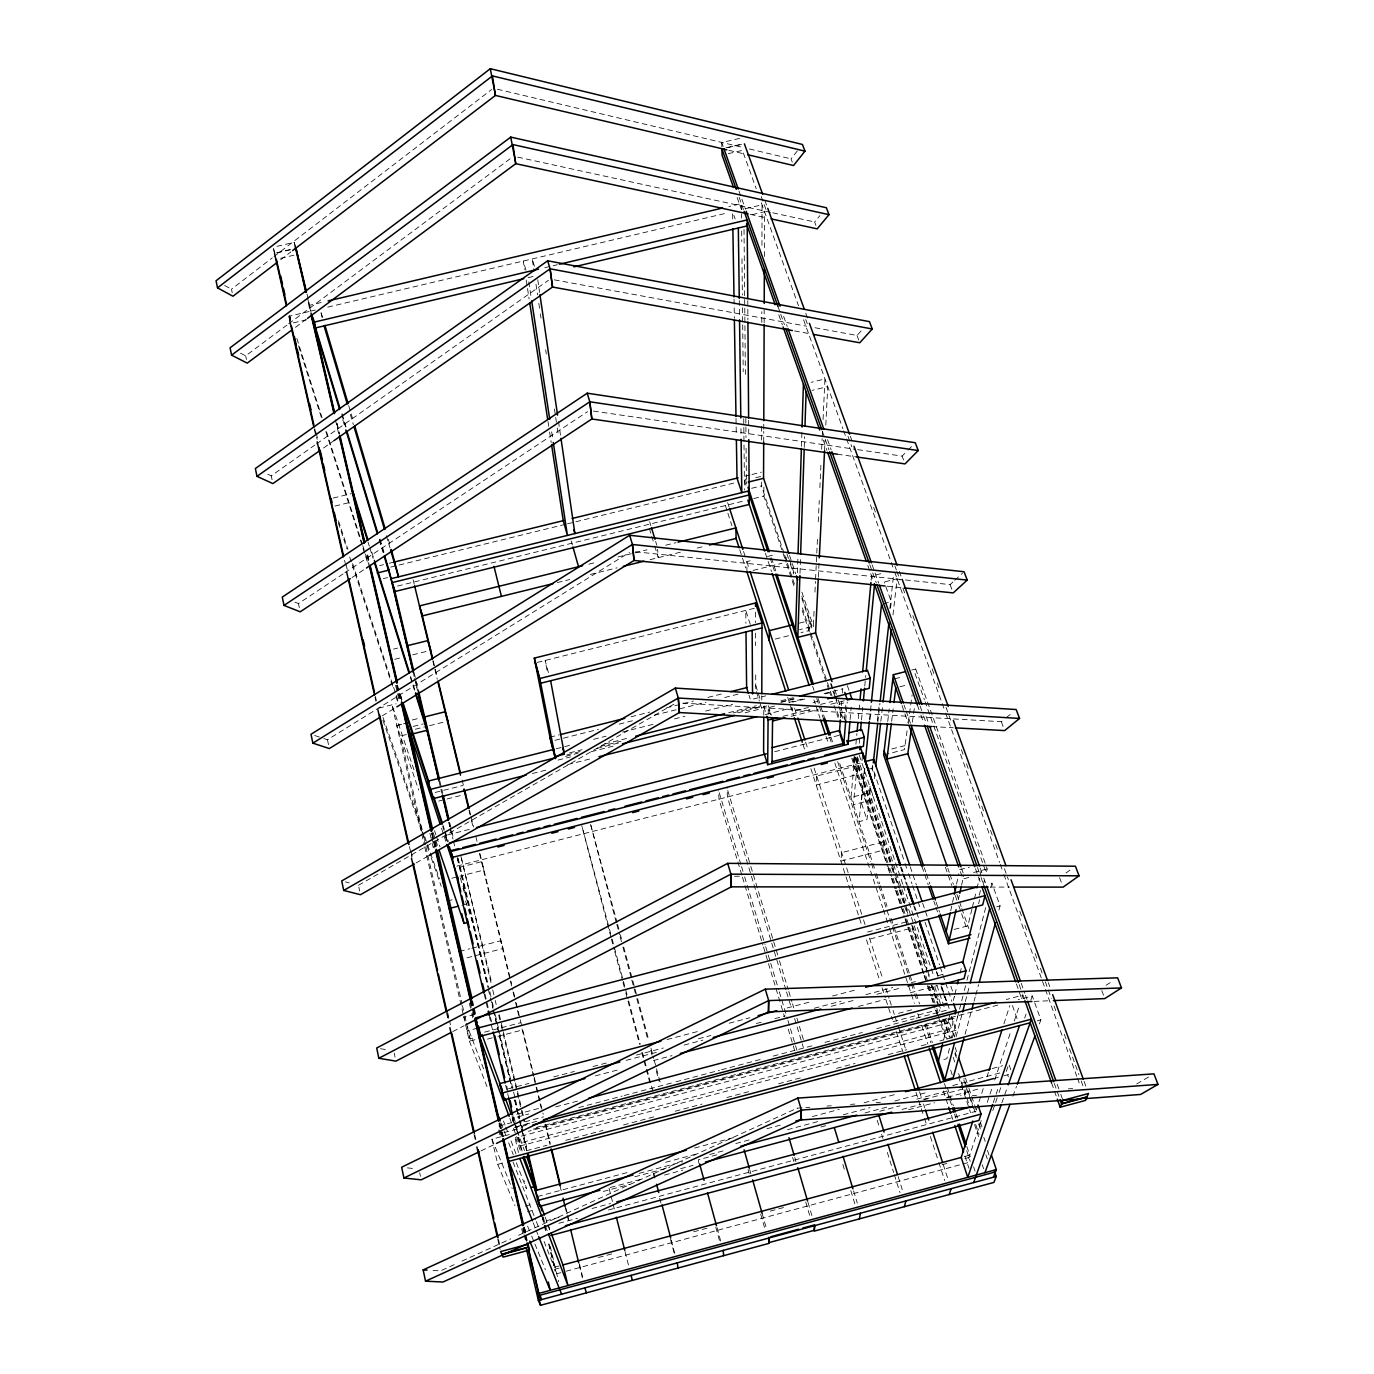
<?xml version="1.0" encoding="UTF-8"?>
<svg xmlns="http://www.w3.org/2000/svg" width="1374" height="1374" viewBox="0 0 1374 1374"><rect width="100%" height="100%" fill="white"/><g stroke="black" fill="none" stroke-linecap="round" stroke-linejoin="round"><path stroke-width="0.75" stroke-dasharray="5 3.75" d="M761.471 482.051L761.454 485.881L783.97 552.983M761.557 440.058L761.591 422.952M761.797 322.409L761.814 311.726M761.952 245.414L762.038 204.778L741.428 209.638L741.359 203.592L728.838 206.547M761.78 700.07L761.78 695.828M763.704 442.067L763.738 431.402M763.755 429.272L763.772 422.883M764.15 322.632L764.184 309.837M764.391 256.509L764.545 211.716L750.101 215.134M784.674 558.239L763.841 496.1L763.875 487.1M763.772 715.287L763.824 706.717L766.812 705.961M768.238 714.154L768.306 705.566L771.364 715.133M786.014 562.241L786.203 553.911M797.435 572.803L797.985 555.646M801.454 446.344L801.987 429.203M799.994 573.302L800.561 556.23M804.254 447.34L804.614 436.657M814.061 611.293L813.356 626.218L799.548 629.67M814.954 592.108L815.452 581.46M815.555 579.33L817.564 536.702M818.251 521.777L819.265 500.462M819.866 487.684L820.965 464.24M821.652 449.315L822.15 438.667M822.253 436.537L822.562 430.131M823.06 419.482L824.95 378.984L811.261 382.298M818.337 577.2L819.179 560.077M824.555 450.844L825.07 440.144M825.808 425.15L827.715 386.609L812.017 390.405M840.51 717.898L841.317 707.507M841.472 705.429L841.781 701.272M842.417 692.96L842.743 688.803M844.684 718.894L846.023 702.234M845.731 720.611L847.226 702.062M850.111 719.495L851.176 707.129M854.233 756.061L853.426 764.786L887.398 866.17M854.731 757.005L850.97 797.452L869.416 792.729L870.12 786.375M855.916 744.227L856.912 733.579M858.286 718.671L859.866 701.633M871.15 580.275L871.545 576.015L881.782 573.456M857.857 758.104L853.374 804.7L871.855 799.96L872.593 793.571M859.282 743.282L859.884 736.928M861.515 719.976L862.735 707.267M864.761 686.09L865.775 675.493M862.494 755.666L861.79 762.656L454.914 866.616M864.538 768.375L859.025 821.686L866.977 819.643L870.755 785.791M869.622 719.323L871.168 704.398M864.83 768.719L861.309 802.656L866.977 819.643M869.897 719.924L870.996 709.31M872.009 769.44L872.473 765.198M877.402 720.732L879.291 703.797M889.854 608.51L893.615 574.641M872.404 770.986L872.868 766.761M877.831 722.329L879.944 703.282M890.558 608.081L891.262 601.726L884.203 582.009M874.293 778.68L875.015 772.308M880.837 721.264L882.778 704.261M892.98 614.934L897.119 578.78L882.743 582.37M887.724 721.436L889.236 708.795M891.623 721.333L893.186 708.761M907.08 730.796L904.436 749.62L885.749 754.395M908.266 722.329L912.113 694.832M911.649 670.065L915.719 669.035L915.067 673.672L924.41 699.83M912.353 722.14L914.775 705.309M950.705 910.91L953.848 896.483M956.544 884.117L958.794 873.795M958.382 899.438L959.31 895.35M961.594 885.131L963.861 875.032M971.899 909.262L967.88 925.853L954.088 929.477M972.397 907.184L973.891 900.966M974.406 898.888L976.416 890.592M976.914 888.531L979.422 878.158M979.92 876.08L981.929 867.784M949.829 1014.682L948.541 1019.903L954.329 1037.061L939.85 1040.908M943.594 1040.101L948.73 1019.25M953.35 1000.495L954.363 996.339L955.72 1000.461M954.878 994.244L956.939 985.914M960.014 973.41L961.92 965.647M979.267 895.281L980.658 889.648M978.597 903.783L979.61 899.678M983.183 885.268L985.227 877.041M915.719 669.035L987.236 868.935L986.257 872.937L925.131 701.856M958.726 1012.329L957.386 1017.55L528.389 1131.3M949.486 1048.379L946.823 1058.701L941.808 1060.041M952.13 1038.057L959.035 1011.212M959.567 1009.151L961.147 1002.951M961.68 1000.89L963.809 992.629M964.342 990.551L966.472 982.307M966.987 980.229L986.103 905.895M990.877 887.312L991.942 883.173L987.803 884.255M954.329 1037.061L956.098 1030.225L951.426 1016.416M956.149 1036.666L962.092 1013.943M965.338 1001.56L969.666 985.055M965.063 1034.296L971.263 1011.522M974.097 1001.165L975.231 997.026M975.798 994.965L978.614 984.608M998.95 910.069L1000.083 905.93L991.942 883.173M966.008 1089.702L964.531 1094.717L960.546 1095.782M983.217 1088.637L975.437 1112.923L963.964 1078.35M987.099 1076.495L988.387 1072.441M1003.93 1023.853L1009.753 1005.648M981.208 1120.617L967.159 1162.885L562.928 1272.084M987.271 1102.343L991.994 1088.139M994.69 1080.016L1010.886 1031.273M1014.252 1021.122L1019.645 1004.875M1021.672 998.778L1022.891 995.12L1006.352 999.499M993.299 1102.48L998.812 1086.302M992.818 1110.604L994.896 1104.576M995.583 1102.566L998.348 1094.511M999.053 1092.502L1001.131 1086.473M1024.66 1018.1L1026.052 1014.064M1030.895 999.997L1032.286 995.961L1018.134 999.722M1001.852 1102.893L1007.52 1086.868M1012.878 1096.315L1016.554 1086.267M1039.379 1023.939L1040.857 1019.92L1032.286 995.961M792.3 162.184L791.046 158.852L797.384 150.848M815.916 225.405L814.627 221.953L819.849 215.649M814.988 327.733L857.033 335.462L862.563 329.313M857.719 449.642L902.117 456.116L906.496 451.651M907.956 450.157L913.796 444.214M905.466 579.948L950.121 584.603L953.212 581.752M954.758 580.326L962.521 573.181M682.723 703.127L1001.337 721.711L1004.634 719.014M1006.283 717.657L1012.878 712.23M232.223 292.714L231.485 289.193L272.292 257.865M273.993 256.56L491.634 89.516M280.708 259.703L290.927 251.889M240.484 353.17L245.671 355.849L286.891 325.123M288.609 323.852L511.884 157.478M295.444 327.321L305.767 319.644M1065.915 873.04L1072.27 868.488M267.707 474.219L271.245 475.833L314.818 445.09M316.57 443.854L548.449 280.279M323.577 447.958L334.071 440.59M294.843 602.121L298.433 603.547L343.053 573.937M344.84 572.752L587.574 411.633M352.087 577.492L364.625 569.214M1106.018 985.33L1112.665 981.053M323.8 738.525L327.459 739.744L629.498 552.434M382.247 715.888L395.025 708.005M1136.693 1084L1148.784 1076.907M358.459 885.285L676.437 702.715M416.082 862.941L427.211 856.586M452.767 1031.599L464.137 1025.691M481.02 1150.897L494.52 1144.37M454.227 1264.647L440.59 1270.864L430.904 1270.332M462.025 1261.092L510.75 1238.85M518.548 1235.295L797.246 1108.148M554.203 1267.292L561.227 1265.402M964.617 1156.53L969.735 1155.139M554.976 1269.25L559.115 1268.133M598.446 1257.519L612.924 1253.603M693.664 1231.808L708.142 1227.892M770.247 1211.129L784.743 1207.231M942.049 1164.757L950.327 1162.524M964.823 1158.608L968.962 1157.492M556.745 1273.767L560.867 1272.65M537.595 1196.514L628.45 1172.228M665.634 1162.284L698.679 1153.456M735.846 1143.511L750.307 1139.647M787.474 1129.703L818.457 1121.424M843.241 1114.795L870.086 1107.633M894.869 1101.003L927.914 1092.158M952.697 1085.546L1002.264 1072.287M639.236 1173.344L682.741 1161.7M709.671 1154.504L726.245 1150.072M865.036 1112.94L889.888 1106.293M916.836 1099.097L947.905 1090.784M993.471 1078.59L1001.766 1076.374M1003.827 1075.825L1012.123 1073.592M525.246 1206.097L533.541 1203.882M634.771 1176.797L669.722 1167.453M716.885 1154.83L698.456 1159.759L699.04 1165.805M820.913 1126.989L829.054 1124.825M879.755 1111.257L899.97 1105.847M924.187 1099.372L962.47 1089.118M610.279 1187.514L641.314 1179.201M680.628 1168.673L693.046 1165.358M902.048 1109.402L920.666 1104.421M947.562 1097.225L978.614 1088.912M527.496 1211.748L535.705 1209.549M603.289 1191.447L629.842 1184.336M664.484 1175.062L682.775 1170.167M908.626 1109.694L934.578 1102.738M558.978 1217.364L546.594 1220.696L547.951 1226.381M592.005 1208.519L610.571 1203.521M558.909 1223.289L577.492 1218.291M608.459 1209.979L975.952 1111.326M956.098 1030.225L520.059 1145.985L517.946 1137.002L953.178 1021.586L951.426 1028.473L520.128 1142.928L517.946 1136.985M526.379 1150.759L547.041 1145.263M565.659 1140.334L602.86 1130.441M623.538 1124.945L654.556 1116.701M675.218 1111.205L702.097 1104.078M726.915 1097.483L749.654 1091.437M778.594 1083.743L801.334 1077.697M836.491 1068.371L855.092 1063.424M888.171 1054.631L906.771 1049.684M921.25 1045.837L929.511 1043.639M509.273 1134.563L491.961 1139.166L497.749 1164.328L505.117 1162.37M1037.301 1020.865L1040.857 1019.92M694.574 1148.046L733.853 1137.552M766.932 1128.724L783.472 1124.31M812.412 1116.564L839.291 1109.385M864.109 1102.772L897.188 1093.927M992.286 1068.525L1002.625 1065.76M595.389 1075.842L620.241 1069.298M653.389 1060.556L672.023 1055.627M858.424 1006.455L885.354 999.362M910.206 992.801L937.12 985.708M516.727 1114.262L539.089 1108.337M898.476 1013.325L912.989 1009.495M513.137 1121.991L512.279 1118.367L528.835 1113.988M555.731 1106.877L580.567 1100.299M498.865 1125.993L510.956 1122.798M893.066 1021.672L936.209 1010.268L937.566 1014.287M524.902 1121.819L543.52 1116.89M578.712 1107.564L622.182 1096.057M624.243 1095.507L673.913 1082.369M675.991 1081.819L719.444 1070.312M721.522 1069.762L760.852 1059.354M773.27 1056.074L814.662 1045.116M825.001 1042.368L862.271 1032.509M876.749 1028.679L914.002 1018.804M916.08 1018.254L949.194 1009.495M529.917 1123.108L515.422 1126.955L518.032 1134.048M531.996 1122.558L538.213 1120.926M514.408 1127.436L528.921 1123.589M526.173 1125.289L515.834 1128.037L514.357 1121.768M503.914 1132.588L522.515 1127.659M536.238 1127.419L998.846 1004.823M533.267 1129.153L954.191 1017.584M667.094 1039.551L698.129 1031.393M729.165 1023.218L749.843 1017.773M787.079 1007.984L811.897 1001.44M832.575 995.995L857.41 989.469M508.26 1088.861L528.938 1083.416M553.739 1076.89L574.401 1071.445M593.018 1066.533L607.48 1062.72M636.42 1055.095L663.298 1048.019M698.439 1038.761L710.839 1035.498M756.318 1023.51L764.579 1021.329M774.919 1018.615L785.258 1015.884M814.198 1008.258L841.06 1001.182M865.878 994.656L892.739 987.562M911.34 982.668L915.479 981.586M938.219 975.592L946.48 973.41M626.132 1060.35L657.219 1052.158M684.166 1045.064L702.818 1040.135M831.304 1006.283L856.174 999.722M876.904 994.261L901.773 987.7M973.599 872.49L987.236 868.935M968.79 877.471L962.968 878.982L959.43 868.9M474.631 1014.493L463.914 1017.275L465.425 1021.277M477.808 1028.096L467.057 1030.912L470.148 1038.95L475.456 1037.559M484.558 1032.149L520.506 1022.737M867.509 932.07L908.266 921.404M463.673 1016.262L469.393 1041.149L480.179 1038.332M487.478 1039.105L495.774 1036.923M497.852 1036.391L522.721 1029.882L533.713 1075.155M908.918 928.841L866.513 939.936L879.463 979.817M996.614 906.84L1000.083 905.93M459.517 951.392L469.805 948.747M471.849 948.215L500.651 940.778L503.004 948.524L466.318 958.004M959.705 869.673L969.374 867.166M447.289 901.035L452.973 899.592M461.922 905.26L468.036 903.68L462.025 885.388M891.743 748.985L905.002 745.601M459.259 867.389L481.484 861.721L483.974 870.034L459.929 876.183M867.698 769.388L872.713 768.118L904.384 861.395M451.926 878.244L457.937 876.698M894.817 678.79L902.924 676.747M532.408 773.528L546.955 769.852M567.754 764.579L592.709 758.276M765.284 714.6L792.317 707.765L792.317 711.56L808.444 707.473M813.099 702.492L821.412 700.397M438.718 801.076L444.918 799.513M446.979 798.981L461.458 795.323M820.553 704.415L832.644 701.358M782.974 716.318L809.99 709.482M830.772 704.227L845.319 700.534M899.85 686.794L905.93 685.248M791.218 716.301L818.183 709.465M838.93 704.209L845.147 702.646M447.495 834.945L470.269 829.14M774.73 751.698L838.93 735.365M549.978 737.203L559.218 734.867M631.044 716.781L649.747 712.076M666.373 707.885L693.389 701.066M707.936 697.408L722.484 693.733M554.941 740.311L598.411 729.354M619.124 724.132L633.603 720.474M654.316 715.253L706.064 702.217M724.699 697.511L739.178 693.853M556.247 748.761L572.855 744.571M593.602 739.332L606.054 736.189M622.645 731.999L653.766 724.15M674.514 718.911L684.887 716.301M705.635 711.062L732.617 704.244M753.364 699.005L765.799 695.862M569.592 752.866L581.975 749.74M604.715 744.004L629.515 737.735M728.701 712.677L756.267 705.704M566.775 754.927L581.322 751.252M600.026 746.529L620.808 741.273M733.063 712.9L760.08 706.081M780.861 700.826L793.348 697.666M565.556 756.387L578.007 753.227M596.677 748.504L619.519 742.75M737.821 712.848L764.786 706.03M781.394 701.822L793.846 698.679M780.741 702.44L795.237 698.765M557.999 760.097L570.485 756.937M591.267 751.681L614.144 745.893M745.12 712.78L761.746 708.589L759.942 702.921M774.489 706.099L768.289 707.662L770.728 715.304M788.968 702.44L803.447 698.782M824.125 693.544L842.726 688.838M435.18 792.454L462.986 785.43M804.821 699.005L792.609 702.08L791.287 698.009M825.156 693.853L833.297 691.792M378.657 708.16L396.176 703.797M412.32 719.976L420.513 717.915M799.359 623.126L809.372 620.619L808.942 630.632L801.008 632.624M396.76 725.489L406.807 722.982L396.777 725.524L418.727 790.119M883.482 603.684L891.262 601.726M413.145 726.451L423.278 723.909M415.309 729.251L427.52 726.193M429.547 725.678L445.811 721.608M775.211 639.082L789.088 635.595M406.326 734.558L400.349 736.052L425.373 844.684M393.582 649.078L397.618 648.081M746.958 571.928L746.855 561.588L753.072 560.042M767.585 556.453L773.802 554.907M394.699 659.314L400.693 657.82M412.698 654.848L426.696 651.362M753.124 570.399L781.909 563.271M537.234 662.423L755.511 607.995M588.914 564.147L597.209 562.086M617.974 556.985L647.034 549.806M665.686 545.22L676.008 542.678M557.277 582.593L569.695 579.519M590.339 574.435L617.098 567.823M650.039 559.699L680.8 552.108M697.168 548.071L705.36 546.045M379.636 565.607L383.535 564.645M389.323 563.237L394.973 561.846M750.067 474.94L744.347 476.331L747.37 485.4M751.973 474.477L761.488 472.141M390.714 567.101L396.949 565.573M399.027 565.058L565.47 524.301M567.548 523.786L573.8 522.257M575.878 521.742L736.086 482.514M755.786 477.688L761.471 476.297M383.415 578.591L387.502 577.595M751.63 488.302L761.831 485.795M397.533 586.063L745.618 500.565M753.725 498.573L763.841 496.1M334.947 506.044L351.143 502.128M333.143 498.075L351.332 493.661M307.621 298.364L310.593 311.125L309.322 305.337L323.938 301.885M309.047 311.537L289.742 316.089L291.03 320.159M315.23 310.077L311.056 311.074L309.322 305.337M327.768 307.123L726.812 213.073M293.315 322.907L308.807 319.249M544.825 267.672L551.077 266.195M553.172 265.714L557.346 264.718M528.148 277.668L534.246 276.226M280.639 258.295L293.967 255.186M728.168 153.716L742.407 150.384L756.232 188.719M276.93 246.341L294.191 242.305L295.376 246.255M721.831 146.709L721.728 142.57L742.2 137.795M276.844 252.679L290.223 249.553M725.953 147.825L742.269 144.012M276.895 252.885L290.275 249.759M728.065 147.55L742.338 144.218M797.109 1108.183L809.921 1107.272M827.011 1106.053L831.27 1105.761M850.506 1104.387L854.765 1104.078M876.131 1102.566L880.408 1102.257M923.122 1099.217L927.381 1098.908M946.617 1097.534L950.877 1097.242M972.242 1095.713L976.519 1095.404M1068.354 1088.861L1072.63 1088.569M1034.09 1001.388L1051.23 1000.701M990.328 887.072L1009.598 887.089M734.403 876.234L742.973 876.269M931.864 726.571L953.281 727.756M887.226 586.2L902.134 587.711M635.458 551.781L903.336 579.725M407.408 1167.866L415.085 1168.707M837.298 454.193L856.346 456.924M593.465 411.084L855.607 449.332M380.495 1048.688L386.18 1049.667M794.516 330.945L811.364 334.002M554.289 279.849L806.572 326.188M750.204 214.361L766.95 217.985M517.672 157.134L770.711 212.369M772.806 212.833L814.627 221.953M728.907 150.316L745.584 154.249M497.388 89.224L741.067 147.001M749.397 148.976L791.046 158.852M345.424 881.902L349.151 882.864M314.646 735.485L321.963 737.924M224.615 285.466L231.485 289.193M497.749 1164.328L514.992 1205.668M524.009 1227.326L525.658 1231.259M491.961 1139.166L512.21 1188.596M527.599 1226.158L530.845 1234.075M531.652 1236.05L534.091 1241.976M534.898 1243.951L545.426 1269.662M533.164 1222.688L537.887 1234.556M503.056 1136.212L501.853 1133.138L502.747 1137.019M513.052 1162.061L535.568 1219.631M536.358 1221.623L539.45 1229.558M544.121 1241.478L553.43 1265.299M469.393 1041.149L487.89 1089.015M500.978 1122.919L505.615 1134.89M508.689 1142.859L513.309 1154.83M516.384 1162.816L526.397 1188.733L524.542 1180.816M466.198 1023.269L484.455 1071.153M503.485 1121.047L505.014 1125.031M505.769 1127.041L508.054 1133.018M511.094 1141.004L516.418 1154.967M542.387 1218.034L544.636 1223.994M545.392 1225.969L547.642 1231.928M857.033 335.462L859.093 340.958M902.117 456.116L903.56 459.998M950.121 584.603L951.976 589.583M1001.337 721.711L1003.329 727.035M1059.577 877.574L1062.428 885.217M1101.793 990.568L1104.043 996.579M515.439 1137.311L521.381 1153.267M545.152 1217.072L549.617 1229.026M509.84 1118.384L512.794 1126.388M513.55 1128.398L522.446 1152.408M512.021 1116.598L513.498 1120.6M514.219 1122.592L524.49 1150.622M512.279 1118.367L514.546 1124.55M764.854 200.312L767.036 206.358M805.765 313.22L808.685 321.276M850.334 436.211L853.254 444.283M899.283 571.309L901.464 577.355M1048.31 982.616L1049.77 986.652M1084.12 1081.424L1086.302 1087.469M761.248 196.499L766.366 210.634M805.748 319.489L807.259 323.68M848.016 436.348L851.794 446.808M873.709 507.384L875.891 513.429M894.886 565.916L896.346 569.952M896.844 571.326L899.987 580.051M902.924 588.124L905.105 594.169M912.868 615.638L915.788 623.71M932.122 668.863L934.32 674.926M937.24 682.998L939.421 689.061M945.999 707.215L951.839 723.377M961.336 749.62L963.518 755.666M966.454 763.738L968.996 770.78M978.133 796.044L981.053 804.116M981.775 806.143L983.973 812.189M990.551 830.36L992.732 836.423M995.652 844.495L997.85 850.54M1004.411 868.712L1008.344 879.566M1019.748 911.099L1021.947 917.162M1024.867 925.234L1027.048 931.297M1035.086 953.504L1037.284 959.55M1040.41 968.206L1042.591 974.252M1045.305 981.757L1051.333 998.434M1054.081 1005.991L1056.263 1012.037M1064.3 1034.244L1066.653 1040.736M1069.556 1048.791L1078.899 1074.623M1081.218 1081.029L1083.399 1087.074M761.333 202.837L798.483 305.698M803.584 319.816L842.932 428.74M843.653 430.749L893.924 569.935M894.646 571.945L944.917 711.131M945.638 713.14L999.551 862.408M1000.272 864.418L1003.192 872.49M1003.913 874.499L1044.704 987.459M1045.442 989.486L1076.752 1076.22M1077.491 1078.229L1080.393 1086.302M721.728 142.57L723.171 146.623M739.006 191.072L745.481 209.26M783.644 316.363L787.233 326.462M827.543 439.611L831.15 449.727M872.181 564.903L874.345 570.966M875.066 572.992L878.656 583.091M926.179 716.455L928.326 722.518M980.16 868.007L983.045 876.097M983.767 878.106L985.914 884.169M1021.191 983.183L1024.798 993.282M1025.519 995.308L1026.945 999.345M1057.19 1084.223L1060.058 1092.296M1060.78 1094.322L1062.944 1100.385M739.109 197.238L743.489 209.552M777.959 306.471L780.106 312.516M780.741 314.32L784.417 324.642M822.391 431.402L824.64 437.705M825.276 439.491L828.951 449.813M869.794 564.645L876.337 583.074M920.048 705.961L923.019 714.308M923.637 716.06L925.887 722.381M977.498 867.458L980.469 875.839M981.088 877.557L983.337 883.911M1019.13 984.557L1022.119 992.938M1022.72 994.656L1024.317 999.121M1054.322 1083.468L1059.457 1097.929M737.151 197.581L741.462 209.707M778.783 314.835L782.373 324.934M823.301 440.161L826.89 450.26M867.801 565.487L873.332 581.065M917.334 704.965L920.202 713.054M920.924 715.064L923.792 723.153M975.471 868.694L981.225 884.873M1016.399 983.921L1022.136 1000.1M1051.574 1082.97L1056.589 1097.122M733.871 215.34L735.142 218.964M1012.466 1005.596L1017.395 1019.594M904.04 705.051L905.466 709.087M906.17 711.114L910.447 723.256M961.731 868.952L963.157 873.005M902.014 705.532L908.386 723.686M383.02 717.503L423.982 834.482M424.686 836.508L439.525 878.862M382.917 720.302L426.284 843.791M427.005 845.817L430.56 855.933M431.264 857.96L441.209 886.299M947.802 868.282L949.194 872.301M949.898 874.311L953.401 884.375M956.922 894.422L961.13 906.496M961.817 908.506L968.842 928.618M945.381 867.166L951.735 885.406M955.274 895.539L958.09 903.645M958.794 905.672L960.907 911.752M961.628 913.779L967.262 929.992M1010.8 1069.796L1008.825 1064.111L1006.386 1071.188L1008.344 1076.838M924.307 867.801L925.681 871.837M926.385 873.847L929.837 883.929M936.072 902.065L939.541 912.13M921.988 866.599L928.257 884.873M933.822 901.121L935.23 905.191M935.917 907.218L938.013 913.315M910.223 866.771L916.424 884.993M922.641 903.216L927.467 917.403M950.894 986.274L953.659 994.381M847.363 685.592L849.287 691.294M905.071 863.422L907.819 871.545M908.506 873.572L911.958 883.705M912.645 885.732L917.454 899.936M918.141 901.962L920.906 910.069M925.028 922.246L939.49 964.823M940.177 966.849L942.238 972.947M942.925 974.973L951.873 1001.337M433.136 832.524L435.197 838.587M435.884 840.613L437.945 846.659M901.636 868.093L903.01 872.129M903.697 874.156L907.115 884.289M914.655 906.548L916.029 910.601M916.698 912.628L918.759 918.691M936.57 971.315L937.927 975.368M942.032 987.511L946.841 1001.68M947.51 1003.707L949.571 1009.787M900.897 866.977L907.149 885.474M936.553 972.397L937.944 976.553M941.345 986.584L944.11 994.759M944.78 996.734L946.171 1000.839M900.726 867.492L902.1 871.545M902.787 873.572L906.205 883.671M913.727 905.913L915.084 909.949M941.07 986.772L942.427 990.826M943.114 992.852L945.844 1000.925M859.231 755.082L902.787 884.203M903.371 885.938L933.53 975.368M936.913 985.398L945.123 1009.753M413.952 769.784L392.002 704.828L424.205 844.752M434.528 830.669L435.884 834.739M436.571 836.766L440.006 846.916M789.552 555.508L791.613 561.605M792.3 563.649L795.718 573.817M801.884 592.108L813.528 626.681M834.739 689.714L837.487 697.855M838.174 699.881L845.01 720.216M857.342 756.834L905.947 901.207M908.678 909.33L910.739 915.445M911.426 917.471L927.862 966.283M934.698 986.601L938.133 996.768M938.803 998.812L941.551 1006.936M945.656 1019.147L951.821 1037.439M955.239 1047.606L956.613 1051.677M965.51 1078.109L968.258 1086.25M968.928 1088.277L977.154 1112.682M980.572 1122.85L981.946 1126.92M789.518 559.682L794.309 573.92M801.832 596.299L812.103 626.819M831.253 683.754L834.671 693.939M835.358 695.965L838.106 704.106M838.775 706.133L842.88 718.344M855.882 756.988L905.14 903.439M905.827 905.466L907.871 911.563M912.662 925.801L927.038 968.515M927.708 970.559L929.769 976.656M933.186 986.824L941.396 1011.23M944.127 1019.371L950.293 1037.679M955.085 1051.917L956.441 1055.988M979.027 1123.108L980.383 1127.178M983.818 1137.346L985.175 1141.416M786.924 553.859L789.655 561.949M790.325 563.975L793.725 574.092M801.884 598.36L812.103 628.76M830.566 683.668L835.306 697.769M835.976 699.761L837.316 703.746M839.995 711.715L842.004 717.675M855.384 757.503L891.898 866.118M892.585 868.145L895.316 876.251M895.985 878.295L899.403 888.428M900.09 890.455L905.535 906.685M906.222 908.712L908.953 916.819M911.649 924.874L929.15 976.897M931.83 984.9L937.892 1002.9M943.337 1019.13L949.468 1037.37M954.93 1053.583L956.287 1057.636M963.775 1079.93L965.149 1083.983M966.506 1088.036L973.256 1108.131M978.666 1124.207L980.692 1130.235M987.442 1150.33L989.469 1156.358M854.903 758.087L890.987 865.448M891.657 867.475L894.388 875.582M895.058 877.608L898.476 887.724M899.146 889.751L907.991 916.08M912.078 928.24L927.055 972.809M931.143 984.952L939.988 1011.281M784.657 555.027L792.163 577.389M792.832 579.416L794.893 585.513M802.399 607.892L829.673 689.216M830.36 691.259L833.091 699.383M837.178 711.595L839.239 717.692M852.876 758.345L889.03 866.118M889.717 868.145L892.447 876.286M893.134 878.312L896.535 888.48M897.222 890.524L902.684 906.788M903.353 908.815L906.084 916.956M906.771 918.983L923.139 967.794M925.87 975.918L928.601 984.059M929.288 986.085L932.688 996.253M933.375 998.28L936.106 1006.421M936.793 1008.447L938.15 1012.518M940.881 1020.659L947.029 1038.95M953.161 1057.259L955.205 1063.356M958.623 1073.523L963.397 1087.744M964.084 1089.788L970.216 1108.079M975.677 1124.344L979.078 1134.512M985.914 1154.847L987.271 1158.917M786.684 564.25L794.773 588.398M802.193 610.52L830.617 695.296M834.018 705.412L838.106 717.623M851.743 758.276L891.365 876.509M892.052 878.518L895.419 888.583M896.088 890.592L901.499 906.703M902.168 908.712L904.865 916.767M905.552 918.777L923.929 973.634M924.616 975.66L927.347 983.801M928.034 985.845L931.435 996.013M932.122 998.056L933.478 1002.127M938.236 1016.296L945.656 1038.418M958.468 1076.615L970.542 1112.665M974.561 1124.619L978.563 1136.573M888.068 868.196L890.799 876.303M891.468 878.329L894.869 888.463M895.556 890.489L904.384 916.853M905.054 918.88L923.414 973.616M924.084 975.643L926.797 983.75M927.484 985.776L930.885 995.91M931.555 997.936L934.955 1008.087M935.642 1010.113L938.356 1018.22M950.653 1070.14L952.56 1075.859M982.255 1164.757L983.578 1168.742M771.415 557.81L776.138 572.065M818.08 698.37L824.847 718.739M830.927 737.065L832.953 743.179M839.72 763.549L872.181 861.326M872.851 863.37L875.564 871.511M876.234 873.555L879.618 883.74M880.305 885.766L887.054 906.136M891.125 918.364L909.382 973.359M910.052 975.403L912.078 981.517M912.765 983.544L915.462 991.702M916.149 993.728L919.532 1003.913M926.282 1024.283L932.379 1042.626M947.253 1087.435L953.35 1105.778M956.046 1113.919L957.403 1117.989M966.867 1146.517L970.25 1156.702M973.634 1166.887L975.025 1171.06M744.399 480.471L746.426 486.585M770.075 557.896L774.816 572.168M812.652 686.261L814.009 690.349M816.706 698.49L823.473 718.86M829.553 737.203L831.579 743.317M837.659 761.66L870.773 861.498M871.459 863.525L874.156 871.683M874.826 873.727L878.209 883.911M878.896 885.938L886.316 908.351M887.003 910.395L889.03 916.51M889.699 918.536L907.956 973.565M908.626 975.592L910.653 981.706M911.323 983.75L914.036 991.891M914.706 993.934L917.403 1002.075M924.839 1024.489L930.919 1042.832M944.436 1083.588L951.873 1106.001M954.586 1114.142L955.926 1118.23M966.746 1150.828L970.267 1161.459M338.296 522.704L347.004 548.982M349.683 557.071L351.692 563.134M352.362 565.143L393.256 688.426M395.935 696.515L397.945 702.578M765.404 553.19L771.467 571.515M813.923 699.83L815.28 703.917M815.95 705.944L820.003 718.173M826.066 736.498L828.762 744.656M834.825 762.982L882.675 907.596M883.362 909.622L888.738 925.921M889.425 927.965L914.363 1003.329M917.729 1013.514L919.069 1017.584M921.765 1025.725L927.845 1044.068M943.337 1090.904L945.364 1097.019M946.033 1099.063L948.06 1105.16M951.426 1115.344L952.783 1119.432M964.909 1156.084L968.962 1168.312M338.502 520.883L347.914 549.308M352.62 563.529L392.947 685.334M393.617 687.361L395.626 693.458M396.313 695.484L398.323 701.582M445.966 837.127L448.13 843.756M441.518 828.213L446.172 842.382M465.528 901.069L472.209 921.301M401.947 699.624L399.971 693.544L401.706 701.015M443.046 825.259L444.369 829.312M445.039 831.339L448.353 841.472M460.29 877.934L466.25 896.174M442.686 826.392L444.025 830.463M444.695 832.507L447.357 840.63M727.636 502.592L729.062 506.937M743.557 551.472L745.532 557.535M746.855 561.588L749.5 569.712M794.567 708.074L797.16 716.077M805.628 742.063L807.586 748.057M814.095 768.049L862.872 917.815M863.525 919.841L866.187 927.982M869.467 938.081L882.555 978.271M885.818 988.301L889.098 998.348M889.751 1000.358L892.361 1008.396M893.014 1010.405L894.337 1014.424M894.989 1016.451L897.634 1024.592M898.304 1026.636L905.603 1049.015M919.515 1091.763L922.16 1099.904M923.483 1103.94L924.822 1107.959M943.199 1164.465L948.489 1180.61M725.386 505.529L727.275 511.351M727.894 513.275L731.913 525.658M739.762 549.806L745.653 567.909M787.697 697.357L793.64 715.648M802.931 744.21L804.906 750.341M810.883 768.701L861.91 925.801M882.056 987.786L885.285 997.764M885.938 999.757L892.413 1019.68M896.346 1031.771L902.907 1051.969M916.011 1092.347L917.987 1098.41M918.639 1100.419L923.895 1116.478M924.513 1118.488L926.488 1124.482M930.353 1136.504L938.202 1160.498M938.82 1162.507L944.694 1180.506M750.256 624.38L745.756 610.417L745.91 623.298M460.96 856.431L491.84 983.423M763.824 706.717L766.263 714.36M755.734 685.368L760.561 700.517M756.335 691.569L759.341 701.015M296.853 338.433L322.048 417.662M326.565 431.883L362.118 543.623M362.77 545.65L369.881 567.994M298.536 345.819L321.293 417.249M325.844 431.539L368.112 564.216M749.002 695.244L750.204 699.04M898.167 1176.625L903.268 1192.838M877.213 1120.274L879.12 1126.302M881.644 1134.34L882.915 1138.359M887.329 1152.425L893.65 1172.52M894.285 1174.53L899.97 1192.615M274.937 253.125L273.082 247.234L274.508 253.503M371.804 552.262L373.728 558.376M410.654 676.54L415.103 690.796M368.009 542.06L369.297 546.165M369.932 548.209L373.127 558.445M410.294 677.124L414.776 691.448M649.644 521.742L650.847 525.675M655.621 541.373L656.824 545.289M853.58 1190.863L857.29 1203.074M649.37 528.406L651.139 534.246M651.74 536.203L654.11 544.001M654.711 545.959L658.266 557.672L657.596 549.342M842.829 1164.396L845.285 1172.469M850.815 1190.623L855.109 1204.74M727.756 790.548L750.187 864.366M750.805 866.427L778.835 958.691M779.47 960.735L788.178 989.435M788.813 991.496L791.922 1001.749M792.54 1003.793L793.794 1007.898M796.903 1018.151L798.775 1024.3M799.393 1026.344L804.374 1042.746M785.911 989.881L727.396 796.989L727.138 788.504M786.529 991.942L791.51 1008.344M794.619 1018.615L803.326 1047.332M342.057 413.763L346.42 428.156M379.98 539.055L384.342 553.43M341.817 414.536L345.544 426.833M379.653 539.398L383.999 553.739M342.761 419.757L345.235 427.898M379.241 539.982L382.951 552.193M719.237 792.729L740.912 864.555M741.531 866.599L744.004 874.809M744.622 876.87L765.06 944.573M765.679 946.634L778.68 989.727M779.298 991.77L787.336 1018.46M787.955 1020.504L797.865 1053.343M741.84 875.135L718.963 799.153L718.619 790.685M742.458 877.196L762.879 944.969M763.497 947.012L765.352 953.178M765.971 955.222L784.52 1016.846M788.229 1029.16L796.285 1055.85M350.318 414.347L353.376 424.635M386.334 535.705L390.01 548.037M321.293 313.049L322.512 317.171M348.687 405.588L353.565 422.024M388.275 539.226L390.714 547.453M534.434 266.316L532.253 258.93L534.125 271.605M794.773 1157.475L795.975 1161.562M807.998 1202.405L812.412 1217.416M792.643 1157.492L793.828 1161.528M805.731 1202.044L810.488 1218.24M525.984 270.283L523.288 261.043L524.576 269.493M571.24 540.995L572.357 544.946M749.689 1169.583L750.857 1173.688M762.123 1213.362L766.194 1227.721M748.04 1169.446L749.208 1173.516M760.732 1214.187L765.335 1230.451M717.056 1227.738L720.989 1242.148M715.785 1227.085L719.684 1241.375M590.906 825.482L617.029 922.349M617.596 924.41L619.811 932.654M620.378 934.715L621.477 938.837M623.71 947.081L637.055 996.545M637.605 998.606L648.717 1039.843M650.95 1048.087L653.732 1058.392M654.282 1060.453L655.948 1066.636M656.514 1068.697L660.963 1085.185M616.239 922.401L590.356 823.421M616.806 924.462L619.588 934.767M620.138 936.828L622.353 945.072M622.92 947.15L631.25 978.082M631.817 980.143L636.265 996.648M636.815 998.709L647.927 1039.946M650.709 1050.268L652.942 1058.512M656.274 1070.896L659.056 1081.201M548.432 672.625L545.152 660.447L547.505 672.848M582.318 827.663L611.567 936.999M612.117 939.06L628.124 998.881M628.674 1000.942L640.267 1044.274M642.482 1052.518L652.976 1091.712M610.863 937.034L581.752 825.602M611.413 939.095L614.178 949.417M614.728 951.478L622.456 980.366M623.006 982.444L625.222 990.688M625.771 992.749L639.58 1044.36M641.778 1052.621L650.057 1083.571M654.934 1178.05L653.303 1171.833L654.316 1177.793M671.268 1240.104L675.063 1254.582M659.709 1198.3L661.323 1204.448M670.495 1239.314L674.273 1253.672M609.026 1188.115L614.315 1208.88M625.033 1251.594L628.708 1265.986M433.222 660.774L437.258 677.416M462.145 780.054L463.622 786.151M469.564 810.66L470.561 814.748M471.059 816.809L473.532 827.045M476.022 837.281L477.018 841.369M479.99 853.666L511.592 983.99M513.618 992.32L515.645 1000.667M516.143 1002.762L521.708 1025.708M534.211 1077.216L536.203 1085.443M536.702 1087.504L543.194 1114.262M545.718 1124.688L550.27 1143.46M565.933 1208.055L568.939 1220.473M579.467 1263.891L582.988 1278.37M413.145 579.811L414.244 584.293M432.81 660.928L437.258 679.22M468.981 810.162L470.99 818.423M471.488 820.484L473.48 828.728M479.474 853.46L512.571 989.95M513.069 992.011L515.044 1000.203M515.542 1002.247L517.036 1008.396M517.534 1010.457L519.527 1018.649M522.017 1028.971L533.593 1076.684M534.091 1078.762L539.621 1101.587M540.119 1103.648L541.133 1107.805M545.117 1124.241L550.098 1144.782M560.042 1185.848L561.537 1192.014M565.058 1206.561L568.596 1221.16M579.227 1264.956L582.25 1277.476M499.294 1014.733L521.656 1108.663M522.154 1110.759L524.645 1121.201M461.458 858.527L492.236 987.889M492.734 989.984L494.726 998.331M495.224 1000.409L496.203 1004.583M498.693 1015.025L500.686 1023.355M501.184 1025.451L502.661 1031.702M503.159 1033.798L524.009 1121.424M548.587 1226.055L549.48 1229.816M414.124 672.59L415.618 678.859M416.099 680.937L418.589 691.362M439.852 781.067L441.346 787.319M441.844 789.397L442.823 793.571M449.762 822.786L453.214 837.384M458.16 858.235L489.333 989.641M489.831 991.736L491.806 1000.083M492.304 1002.161L493.3 1006.335M495.275 1014.682L511.111 1081.424M511.609 1083.519L515.078 1098.118M515.559 1100.196L518.032 1110.621M518.53 1112.717L521.004 1123.142M521.502 1125.237L522.979 1131.489M523.477 1133.567L527.444 1150.261M543.28 1217.003L545.753 1227.429M550.201 1246.201L558.617 1281.667M415.841 682.414L417.833 690.761M449.006 822.27L450.002 826.444M450.483 828.522L452.956 838.964M453.454 841.06L454.949 847.311M457.422 857.754L487.598 985.072M492.064 1003.862L493.043 1008.035M493.541 1010.13L511.849 1087.366M514.821 1099.887L519.269 1118.676M519.767 1120.755L526.706 1149.986M542.541 1216.78L545.993 1231.379M548.965 1243.917L555.405 1271.053M413.162 672.229L414.158 676.403M414.656 678.481L417.627 691.019M438.89 780.758L441.861 793.279M448.783 822.511L449.779 826.684M450.277 828.762L452.252 837.11M457.198 857.994L487.873 987.391M488.354 989.486L489.848 995.738M490.346 997.833L492.819 1008.258M493.318 1010.354L511.609 1087.573M514.58 1100.093L519.029 1118.883M519.527 1120.978L526.448 1150.193M542.283 1216.986L545.753 1231.585M548.707 1244.105L555.148 1271.242M484.988 994.072L489.917 1014.957M490.415 1017.052L492.39 1025.399M506.697 1085.992L508.174 1092.261M514.082 1117.337L515.559 1123.606M516.057 1125.684L517.053 1129.875M518.874 1137.603L522.24 1151.859M484.301 994.381L488.835 1014.167M489.316 1016.245L492.768 1030.878M505.58 1085.185L508.449 1096.744M512.88 1115.499L513.945 1120.686M445.416 835.478L446.825 841.489M320.966 312.705L322.289 318.356M515.319 1139.132L518.496 1152.649M435.575 842.09L436.554 846.264M472.519 1000.701L475.919 1015.3M400.246 693.75L401.706 700.019M434.768 842.09L436.228 848.359M471.729 1000.89L475.129 1015.523M500.411 1124.172L503.331 1136.71M524.713 1228.648L525.692 1232.822M307.003 293.95L308.446 300.219M308.944 302.297L310.885 310.661M337.111 423.381L339.533 433.823M367.7 554.89L369.159 561.159M432.295 832.541L433.755 838.793M434.253 840.888L436.193 849.235M471.488 1000.942L474.889 1015.558M499.81 1122.695L503.21 1137.311M524.095 1227.085L527.496 1241.684M336.785 423.759L339.258 434.442M367.39 555.405L369.4 564.01M397.584 685.231L401.414 701.685M431.9 833.279L435.489 848.239M470.904 1000.512L474.202 1015.197M499.586 1123.795L502.386 1136.47M523.872 1228.287L526.706 1241.014M294.191 242.305L295.152 246.478M308.257 302.847L310.198 311.211M335.428 419.774L338.828 434.39M366.978 555.474L368.919 563.821M397.086 685.076L400.95 701.616M431.522 833.159L434.991 848.17M470.475 1000.804L474.236 1016.88M498.985 1123.365L502.386 1137.981M523.254 1227.755L526.637 1242.371M396.519 685.351L397.962 691.62M398.443 693.715L399.903 699.967M431.883 837.642L434.27 847.913M470.166 1002.47L472.072 1010.646M472.553 1012.672L473.498 1016.76M499.81 1130.081L501.235 1136.212M522.67 1228.476L523.631 1232.633M524.112 1234.711L525.572 1240.928M395.575 685.283L399.37 701.616M429.907 833.228L431.831 841.506M432.312 843.584L433.274 847.724M469.393 1003.364L471.299 1011.59M471.78 1013.651L472.742 1017.773M498.779 1129.943L500.205 1136.143M521.708 1228.803L523.614 1236.995M425.854 846.779L461.956 1003.449M462.437 1005.528L464.36 1013.892M464.841 1015.987L466.765 1024.334M467.246 1026.43L470.148 1038.95M424.686 846.848L463.193 1014.184M289.639 315.677L291.391 323.354M316.209 432.827L317.634 439.113M346.093 564.628L347.519 570.914M411.101 851.245L412.526 857.531M447.632 1012.346L450.483 1024.901M289.158 315.814L290.154 320.228M314.732 428.671L317.154 439.354M344.565 560.334L345.99 566.62M375.428 696.463L376.373 700.637M409.469 846.659L411.891 857.393M447.357 1013.857L448.371 1018.34M474.837 1135.079L475.851 1139.578M498.522 1239.571L500.016 1246.166M288.729 316.278L289.674 320.468M314.32 429.272L315.745 435.541M374.982 697.099L375.926 701.29M446.55 1013.05L447.976 1019.336M474.047 1134.409L475.456 1140.695M497.732 1239.039L500.102 1249.498M245.671 355.849L246.444 359.49M271.245 475.833L272.069 479.715M298.433 603.547L299.326 607.686M327.459 739.744L328.575 745.034M358.854 887.175L359.662 890.936M394.183 1053.016L395.042 1057.087M419.671 1172.692L420.444 1176.264M526.208 280.038L527.187 286.376M527.513 288.488L529.127 299.034M547.986 421.457L549.274 429.907M549.6 432.02L551.232 442.565M528.784 281.893L531.36 298.793M551.661 431.9L552.949 440.35M537.766 279.781L539.621 292.473M558.497 421.492L560.661 436.297M535.997 284.298L537.56 294.86M538.814 303.31L540.068 311.761M540.377 313.873L540.995 318.098M545.684 349.803L546.32 354.028M554.443 408.954L555.371 415.309M555.697 417.421L556.934 425.871M557.26 427.984L558.497 436.434M732.634 213.846L732.737 220.235M734.042 299.103L734.351 318.287M736.017 418.452L736.121 424.841M736.155 426.988L736.292 435.506M739.281 300.562L739.504 317.634M740.964 428.619L741.067 437.155M741.479 213.897L741.531 218.157M741.668 230.969L741.788 241.635M741.977 258.707L742.372 294.981M742.51 307.776L742.664 322.718M742.699 324.848L743.214 371.787M743.729 418.727L744.502 490.037M744.021 229.458L745.395 375.291M745.807 418.194L745.996 437.499M746.082 448.216L746.408 482.532M747.765 300.683L747.817 307.089M747.834 309.236L747.903 319.919M748.641 420.324L748.778 437.413M755.528 612.169L755.563 622.628M755.58 633.088L755.614 645.625M755.7 674.909L755.734 689.679M816.688 776.035L816.19 785.035L857.187 774.541L858.063 765.473L816.688 776.035M841.644 852.653L840.905 861.12L882.589 850.334L883.722 841.781L841.644 852.653"/><path stroke-width="1.5" d="M761.797 693.698L761.986 622.972L755.511 602.997L534.314 658.112L550.802 741.342L555.405 758.688M788.865 553.482L763.549 478.238L763.704 442.067M763.789 420.736L764.133 324.762M764.219 303.431L764.339 269.304M763.772 717.434L763.601 751.733L767.688 764.7L847.998 744.244L849.939 721.556M767.688 764.7L768.083 720.096L766.864 716.266M769.251 640.576L769.337 630.632L791.355 625.136M479.097 1151.824L421.2 1179.819L403.922 1178.016L401.655 1167.23L765.284 989.177L768.684 1000.598L768.547 1011.848L496.461 1143.426M771.999 763.601L772.583 718.963M768.908 1237.253L768.805 1242.663L814.061 1230.4L814.61 1224.869L802.691 1228.098M769.114 1237.974L769.011 1243.367L540.514 1305.3L538.35 1300.474L526.465 1249.275M765.284 989.177L1117.646 977.841L1121.476 987.923L768.684 1000.598L768.409 1011.882L1031.943 1001.474M795.598 630.666L797.298 577.08M798.054 553.516L801.386 448.491M802.055 427.056L803.429 384.205M799.908 575.431L797.813 637.347L815.606 632.899L818.234 579.347M800.63 554.083L804.185 449.47M804.975 425.992L806.126 391.83M819.299 557.93L824.555 450.844M797.813 1098.084L801.386 1110.055L800.767 1119.982L442.96 1282.028L425.528 1281.186L423.158 1269.902L797.813 1098.084L1153.971 1073.867L1157.956 1084.412L1140.609 1094.46L1085.013 1098.65M1157.956 1084.412L801.386 1110.055L800.63 1120.016L1080.737 1098.96M839.411 732.462L840.356 719.993M845.731 720.611L843.705 745.326L840.029 734.3M857.101 731.449L857.891 722.93M860.072 699.521L861.069 688.872M862.649 671.834L870.944 582.404M860.502 730.573L861.309 722.089M863.336 700.912L864.555 688.202M866.187 671.268L874.534 584.414M859.746 749.809L860.09 746.305L900.314 865.225M814.816 1225.591L814.267 1231.104L993.934 1182.413L996.236 1176.453L994.209 1170.425M452.355 858.956L451.891 857.513L862.614 752.712L900.056 865.483M849.287 732.737L861.704 729.577L864.332 737.288L863.422 746.305L450.002 851.708L447.838 845.13M772.033 694.299L867.475 670.203L870.257 678.241L869.244 688.288L827.663 698.816M865.208 761.986L869.399 721.47M871.391 702.269L881.541 604.165M873.297 762.879L877.591 724.442M880.184 701.169L888.909 622.886M875.736 765.919L880.597 723.394M883.035 702.131L891.279 629.824M887.467 723.531L883.671 754.927L921.988 866.599M890.009 702.475L893.358 674.686L905.552 671.611M891.365 723.428L886.951 759.015L907.819 753.691L911.46 728.443M893.976 702.475L895.796 687.824M859.403 1218.875L860.399 1213.242M946.205 931.538L950.241 912.989M954.295 894.422L956.098 886.178M970.096 938.099L948.455 943.766L956.098 909.674M959.773 893.306L961.147 887.175M938.459 1060.934L942.564 1044.257M957.455 983.836L958.485 979.662M962.59 962.985L976.45 906.72M904.401 1206.681L905.827 1200.945M955.085 1014.046L955.978 1010.508L953.608 1003.535M865.672 987.288L962.899 961.697L966.025 970.765L964.05 978.597L941.276 984.608M954.518 1042.849L944.797 1080.016L953.195 1077.766L963.93 1038.435M962.642 1011.882L964.788 1003.621M970.199 982.977L989.675 908.661M971.83 1009.443L973.531 1003.243M979.181 982.53L995.566 922.504M949.211 1194.521L951.117 1188.682M972.844 1121.012L961.199 1157.458L967.76 1177.346L992.595 1104.507M989.04 1070.415L1001.99 1029.933M977.979 1104.971L981.053 1114.091L978.992 1120.377L550.819 1235.449M999.499 1084.275L1019.508 1025.588M973.668 1182.567L1001.131 1104.902M1008.224 1084.859L1031.445 1019.164L507.71 1158.385L503.193 1138.96M984.9 1172.709L1009.942 1104.352M1017.292 1084.258L1034.966 1035.996M993.419 1177.226L996.322 1169.618L991.53 1155.379M1061.621 1103.992L1087.057 1097.139L1085.494 1100.419L1060.178 1107.221L1061.621 1103.992L1060.058 1099.629M277.29 262.314L232.979 296.234L217.521 287.87L216.044 280.794L490.295 68.7L802.45 144.459L804.975 151.14L793.537 165.515L747.662 154.73M291.992 329.88L247.234 363.131L231.605 355.162L230.076 347.828L510.733 137.108L826.392 207.749L829.003 214.67L817.204 228.857L771.14 218.895M320.09 450.414L272.894 483.596L256.99 476.349L255.358 468.551L547.676 260.785L869.467 321.636L872.25 328.987L859.763 342.779L813.46 334.38M350.301 578.677L300.202 611.808L284.023 605.419L282.271 597.106L587.23 393.187L915.273 442.737L918.227 450.552L905.019 463.897L856.346 456.924M380.426 717.022L329.331 748.555L312.86 743.145L311.005 734.266L629.67 535.259L964.067 571.756L967.227 580.103L953.212 592.898L904.264 587.935M414.227 864.006L360.469 894.714L343.706 890.438L341.714 880.94L675.338 688.082L1016.176 709.534L1019.542 718.447L1004.652 730.59L955.411 727.859M217.521 287.87L492.459 75.913L804.975 151.14M292.628 250.583L495.482 95.39L490.295 68.7M231.605 355.162L512.966 144.596L829.003 214.67M307.484 318.373L515.817 163.643L510.733 137.108M256.99 476.349L550.081 268.806L872.25 328.987M450.861 1032.595L395.918 1061.14L378.846 1058.272L376.699 1048.019L727.688 863.353L1075.43 866.221L1079.071 875.822L1063.15 887.123L1013.875 887.089M334.071 440.59L552.571 286.994L550.081 268.806L547.676 260.785M284.023 605.419L589.807 401.775L918.227 450.552M366.411 568.029L591.885 418.967L589.807 401.775L587.23 393.187M1121.476 987.923L1104.782 998.589L1053.36 1000.616M312.86 743.145L632.435 544.482L967.227 580.103M396.846 706.871L634.049 560.455L885.096 585.994M343.706 890.438L678.292 698.026L1019.542 718.447M429.066 855.521L679.374 712.556L931.864 726.571M378.846 1058.272L730.916 874.156L1079.071 875.822M466.026 1024.712L731.294 886.848L988.181 887.072M403.922 1178.016L768.684 1000.598M425.528 1281.186L801.386 1110.055M770.883 1236.72L798.706 1229.18M538.35 1300.474L996.236 1176.453M529.437 1250.048L528.337 1247.42L501.905 1254.531L503.142 1257.124L529.437 1250.048L527.977 1243.779M562.481 1265.059L961.474 1157.372M528.303 1249.601L538.522 1293.518L996.322 1169.618M995.446 1171.919L539.347 1295.39L528.647 1249.378M686.296 1150.261L535.379 1190.571L537.732 1200.498L633.019 1175.01M740.741 1146.191L856.758 1115.156M960.323 1087.452L993.471 1078.59M537.732 1200.498L539.913 1206.338L599.923 1190.279M705.463 1162.026L891.692 1112.167M616.771 1201.872L971.796 1106.637M565.384 1225.728L981.053 1114.091M507.71 1158.385L508.895 1161.356L1030.191 1022.754M531.583 1187.359L535.036 1186.432L523.923 1156.41M795.872 1120.995L802.072 1119.329M905.449 1091.712L990.225 1069.075M660.894 1041.2L499.552 1083.657L504.258 1099.887L585.032 1078.573M680.302 1053.446L852.206 1008.104M588.845 1098.118L946.823 1003.432M543.434 1119.741L955.978 1010.508M532.854 1124.911L996.013 1002.23M970.937 934.646L949.228 940.348L940.228 914.157M758.122 1015.609L776.739 1010.697M501.768 1093.12L619.914 1061.999M713.175 1037.404L820.948 1009.014M907.991 986.068L966.025 970.765M977.429 886.969L475.421 1017.876L499.329 1120.617M480.78 1036.151L982.685 904.934L985.038 895.608L477.791 1028.078L480.78 1036.168L478.358 1025.743M449.04 908.558L458.538 906.119M439.319 850.695L464.034 923.397L468.122 922.349M772.033 761.694L843.876 743.386L839.566 730.504L772.016 747.662M483.906 993.282L450.432 850.729L458.744 848.617M462.901 847.552L475.387 844.375M479.543 843.31L496.169 839.067M500.325 838.02L512.811 834.825M516.967 833.778L523.202 832.18M527.358 831.115L539.845 827.938M544.001 826.873L550.235 825.293M554.392 824.228L577.269 818.406M581.425 817.341L604.302 811.502M608.459 810.454L614.71 808.857M625.101 806.212L641.744 801.969M645.9 800.905L658.369 797.727M662.526 796.662L668.777 795.065M672.934 794.017L685.403 790.823M689.559 789.775L722.844 781.291M727.001 780.226L739.47 777.049M743.626 775.984L749.878 774.404M754.034 773.339L787.302 764.854M791.458 763.789L803.945 760.612M808.101 759.547L814.335 757.967M824.726 755.305L858.011 746.821M497.886 847.019L504.103 845.422M551.781 833.262L557.999 831.665M568.355 829.02L574.572 827.44M632.607 812.635L638.824 811.038M686.485 798.878L692.702 797.298M703.076 794.653L709.293 793.056M767.327 778.251L773.545 776.654M821.205 764.494L827.423 762.913M865.242 761.557L873.692 759.41L909.536 864.744M554.186 749.294L427.623 781.239L432.604 798.775L526.173 775.108M598.944 756.696L756.954 716.713M768.083 720.096L776.739 717.898M772.549 721.024L785.001 717.881M476.486 827.56L766.434 753.811M449.384 842.949L766.812 762.123M847.724 741.513L864.332 737.288M560.369 734.592L624.809 718.344M730.796 691.637L747.422 687.464M549.978 737.203L555.113 756.524L563.392 754.429M635.715 736.172L724.562 713.707M429.581 789.603L556.367 757.555M799.582 696.103L870.257 678.241M622.456 743.798L734.729 715.407M555.113 756.524L539.759 678.516L761.986 622.972M761.969 627.901L540.686 683.239L535.259 662.903M424.618 716.902L445.142 711.766L447.855 721.092M410.706 734.403L426.936 730.333L415.412 693.492M407.7 645.591L427.881 640.593L430.697 650.383M582.679 565.676L419.482 605.9L422.333 615.896L553.138 583.606M678.069 542.163L735.897 527.925L736.086 538.453L709.465 545.031M623.264 566.311L643.856 561.227M393.668 562.172L563.821 520.523M572.134 518.496L738.13 477.86M377.232 572.975L388.962 570.107L384.617 555.783M748.315 482.068L763.566 478.324M391.006 578.694L749.173 490.827M392.174 582.576L749.191 494.949M328.111 300.906L722.587 208.024M311.52 314.783L313.272 322.34L538.574 269.149M559.424 264.237L747.164 219.909L747.748 298.553M314.921 328.06L523.803 278.699M573.92 266.865L747.216 225.903M423.158 1269.902L427.039 1270.126M837.298 454.193L591.765 418.984L589.807 401.775M792.42 330.567L552.451 287.029L550.081 268.806M748.109 213.915L515.697 163.661L512.966 144.596M726.812 149.835L495.361 95.407L492.459 75.913M538.522 1293.518L541.253 1299.684L540.274 1295.51M529.763 1241.117L550.287 1290.323L548.346 1282.062M508.809 1161.391L532.391 1220.713M538.677 1236.531L561.588 1294.188M496.358 1110.948L500.222 1120.926M519.87 1158.454L541.631 1216.042M548.398 1233.921L567.926 1285.566L562.979 1264.922L551.094 1233.028M522.876 1157.251L537.732 1197.132M540.703 1205.101L544.413 1215.08M480.179 1038.332L509.101 1116.375M481.965 1034.502L502.489 1090.561M505.426 1098.582L511.3 1114.589M526.689 1156.633L530.347 1166.646M476.022 1019.508L477.225 1022.771M499.552 1083.657L502.06 1090.492M744.399 143.858L762.656 194.266M767.774 208.367L804.305 309.184M809.423 323.302L849.596 434.201M853.975 446.292L897.085 565.246M902.203 579.364L948.232 706.391M953.35 720.508L1005.94 865.672M1011.058 879.789L1047.589 980.607M1052.707 994.724L1083.382 1079.397M723.892 148.632L738.285 189.062M746.202 211.287L780.037 306.247M787.955 328.489L823.953 429.512M831.871 451.737L871.459 562.876M879.377 585.118L921.851 704.33M929.769 726.554L979.439 865.981M986.635 886.196L1020.47 981.173M1027.666 1001.371L1055.747 1080.187M721.865 148.787L736.309 189.354M744.124 211.356L777.959 306.471M785.773 328.455L821.755 429.633M829.656 451.84L869.158 562.876M876.973 584.843L919.429 704.209M927.227 726.159L976.88 865.74M984.059 885.921L1018.426 982.53M1024.884 1000.701L1053.721 1081.767M733.561 187.482L722.089 155.142L721.934 148.976M746.494 223.859L775.194 304.719M783.094 326.96L819.711 430.045M827.595 452.286L866.359 561.451M874.259 583.675L917.334 704.965M924.513 725.18L974.767 866.685M981.946 886.9L1015.678 981.895M1030.036 1022.325L1051.574 1082.97M1057.31 1099.148L1060.178 1107.221M893.358 674.686L903.319 703.024M911.168 725.283L961.01 866.925M892.791 679.306L901.31 703.505M909.107 725.695L958.726 866.891M907.802 753.639L947.098 866.273M954.106 886.385L955.514 890.404M584.774 1287.902L586.492 1292.831M884.152 750.908L923.62 865.792M930.541 885.938L935.385 900.039M928.961 886.917L933.135 899.094M938.7 915.342L948.455 943.766M917.128 887.02L921.954 901.207M928.154 919.429L944.694 968.052M849.939 693.183L851.88 698.868L847.397 700.001L844.821 692.41M862.614 752.712L900.279 864.04M907.802 886.299L913.968 904.521M919.446 920.717L935.883 969.305M907.75 887.261L912.628 901.67M920.099 923.74L935.213 968.447M907.561 887.724L912.353 901.876M919.876 924.101L934.904 968.584M796.405 575.843L797.779 579.914M815.572 632.779L832.009 681.59M958.657 1057.774L964.823 1076.082M846.779 740.569L847.998 744.244M747.971 487.203L769.371 551.695M776.825 574.109L813.339 684.115M824.847 718.739L830.257 735.038M933.736 1046.696L945.226 1081.321M954.02 1107.805L955.377 1111.875M959.43 1124.104L966.197 1144.473M748.006 491.325L768.049 551.798M775.486 574.212L811.982 684.235M823.473 718.86L828.883 735.176M932.276 1046.902L943.766 1081.544M952.56 1108.028L953.899 1112.116M957.953 1124.327L965.39 1146.74M747.868 500.222L764.734 551.146M772.136 573.559L809.217 685.574M820.673 720.199L825.396 734.472M929.185 1048.139L940.64 1082.764M948.73 1107.204L950.756 1113.318M954.793 1125.529L963.569 1152.013M427.623 781.239L430.646 790.479M450.432 850.729L453.059 858.75M406.807 722.982L440.178 824.16M446.842 844.409L458.195 878.81M403.286 703.677L429.135 782.699M433.772 796.886L442.394 823.232M442.016 824.366L402.015 702.337L431.814 830.446M449.35 846.745L452.699 856.912M729.542 508.432L742.905 549.445M750.17 571.739L788.624 689.834M797.813 718.07L804.975 740.071M907.579 1055.129L918.845 1089.719M925.458 1109.986L928.772 1120.068M932.688 1132.193L942.564 1162.438M735.846 537.732L739.109 547.797M746.958 571.928L785.722 691.277M794.309 717.692L802.261 742.183M904.212 1056.005L915.359 1090.321M748.418 693.355L746.614 687.653L745.996 631.885M878.999 1115.843L884.117 1132.056M887.947 1144.216L897.514 1174.598M353.341 493.18L367.992 540.034M374.363 560.403L409.383 672.47M415.755 692.839L425.305 723.394M355.196 501.149L367.373 540.016M374.415 562.533L409.005 673.037M651.431 527.633L655.02 539.398M834.361 1127.796L838.69 1142.034M843.035 1156.29L852.945 1188.836M312.843 317.239L315.333 325.466M312.671 318.339L339.962 408.404M347.399 432.965L377.18 531.223M313.272 322.34L339.67 409.555M345.853 429.942L377.386 533.868M384.205 556.281L394.905 591.524L749.259 504.447L748.796 439.56M629.67 535.259L632.435 544.482L634.049 560.455L632.435 544.482M675.338 688.082L678.292 698.026L679.374 712.556L678.292 698.026M727.688 863.353L730.916 874.156L731.294 886.848L730.916 874.156M296.011 248.419L306.505 291.872M324.058 325.896L347.261 404.059M353.977 426.679L384.514 529.522M390.611 550.098L398.546 576.84L391.315 549.514M324.951 325.398L348.086 403.527M354.784 426.146L385.235 528.956M788.968 1137.741L794.172 1155.431M797.779 1167.694L807.603 1201.082M464.034 788.968L465.597 794.275M573.851 529.9L574.899 533.576L560.97 438.409M572.924 546.921L578.523 566.706M744.073 1149.763L749.311 1168.226M752.608 1179.837L762.123 1213.362M699.589 1163.881L704.089 1180.352M707.473 1192.718L716.489 1225.677M562.842 748.383L563.89 752.248M534.314 658.112L539.759 678.516M493.97 566.328L501.407 596.385M656.566 1184.251L658.747 1192.529M662.01 1204.929L670.718 1238.026M616.376 1217.209L624.809 1250.426M631.113 1275.347L632.315 1280.413M420.891 609.919L432.724 658.696M438.272 681.573L460.17 771.913M464.618 790.205L469.066 808.616M551.781 1149.712L560.386 1185.178M414.605 585.822L432.329 658.885M437.739 681.264L460.513 775.194M463.983 789.552L468.482 808.101M551.094 1148.887L560.042 1185.848M563.048 1198.214L565.058 1206.561M570.622 1229.49L578.712 1262.878M393.84 587.076L413.626 670.512M418.589 691.362L439.371 778.972M443.321 795.666L448.766 818.612M528.423 1154.435L536.839 1189.884M540.806 1206.578L541.785 1210.752M392.088 582.215L413.368 671.972M418.314 692.857L438.615 778.44M442.565 795.134L448.508 820.175M527.685 1154.16L536.1 1189.644M388.773 569.317L413.162 672.229M418.108 693.097L438.89 780.758M442.359 795.374L448.285 820.415M527.444 1154.366L535.86 1189.85M537.595 1196.514L539.913 1206.338M457.37 877.059L460.822 891.692M461.819 895.865L463.794 904.229M464.773 908.403L466.25 914.672M467.246 918.845L469.221 927.21M470.2 931.383L473.154 943.921M477.104 960.632L480.058 973.17M482.532 983.612L484.507 991.976M494.863 1035.859L499.294 1054.648M501.75 1065.108L504.722 1077.628M510.149 1100.626L511.626 1106.894M488.251 1011.092L489.264 1015.403M493.163 1031.977L505.082 1083.09M508.535 1097.706L512.468 1114.417M461.733 913.607L464.034 923.397M502.506 1092.382L504.258 1099.887M431.144 792.558L432.604 798.775M410.294 733.561L432.655 829.57M437.516 850.437L472.038 998.606M312.74 318.631L334.672 412.939M340.013 435.901L364.797 542.369M370.138 565.332L397.326 682.243M436.193 849.235L471.162 999.533M503.691 1139.407L523.614 1224.99M295.96 248.213L306.213 292.318M311.022 312.997L334.397 413.54M339.687 436.297L364.488 542.867M369.829 565.848L397.103 683.136M401.483 701.942L431.608 831.528M435.987 850.334L470.904 1000.512M475.284 1019.319L498.676 1119.947M503.056 1138.754L522.979 1224.44M527.273 1242.903L528.337 1247.42M295.152 246.478L305.835 292.422M311.177 315.385L333.985 413.505M339.326 436.468L364.076 542.953M369.4 565.916L396.588 682.826M401.431 703.711L431.041 831.064M435.901 851.949L470.355 1000.186M474.717 1018.976L498.504 1121.27M502.867 1140.059L522.755 1225.66M529.419 1257.536L530.879 1263.771M537.629 1292.848L540.514 1305.3M280.622 275.916L282.529 284.298M283.473 288.471L284.899 294.757M294.38 336.596L296.286 344.96M297.231 349.151L298.656 355.419M309.562 403.544L310.988 409.813M320.486 451.651L322.375 460.032M323.319 464.206L324.745 470.492M331.117 498.556L332.027 502.558M334.243 512.33L336.132 520.694M363.183 639.941L364.608 646.227M276.363 259.394L286.359 303.499M291.511 326.273L313.839 424.738M318.991 447.495L343.672 556.418M348.841 579.158L374.467 692.273M379.619 714.995L408.988 844.563M413.248 863.387L437.482 970.267M438.358 974.149L446.962 1012.071M451.685 1032.973L474.425 1133.31M478.152 1149.695L493.85 1218.996M494.726 1222.843L498.109 1237.819M274.508 253.503L286.359 305.818M289.674 320.468L313.839 427.177M317.171 441.827L343.225 556.899M346.54 571.55L374.518 695.004M377.833 709.654L408.164 843.567M411.479 858.218L446.069 1010.955M449.865 1027.7L473.566 1132.313M476.881 1146.964L497.268 1236.944M550.631 680.748L564.405 754.189M529.78 303.259L547.659 419.345M551.558 444.678L563.254 520.66L567.428 535.413L553.258 442.462M677.245 1262.861L678.052 1268.03M531.686 300.906L549.72 419.225M539.93 294.586L557.569 415.137M723.256 1250.392L723.6 1255.681M732.874 228.771L734.008 296.973M734.386 320.417L735.983 416.322M736.378 439.766L737.014 478.135L741.788 492.631L741.101 439.285M738.336 228.015L739.264 298.433M739.538 319.781L740.809 417.936M747.92 322.048L748.624 418.194M752.162 630.357L752.523 693.922M755.511 602.997L755.511 606.329M1062.944 1100.385L1061.501 1103.666L1086.937 1096.83L1088.5 1093.515L1062.944 1100.385M528.251 1247.094L501.836 1254.204L500.583 1251.594L527.135 1244.449L528.251 1247.094"/></g></svg>
